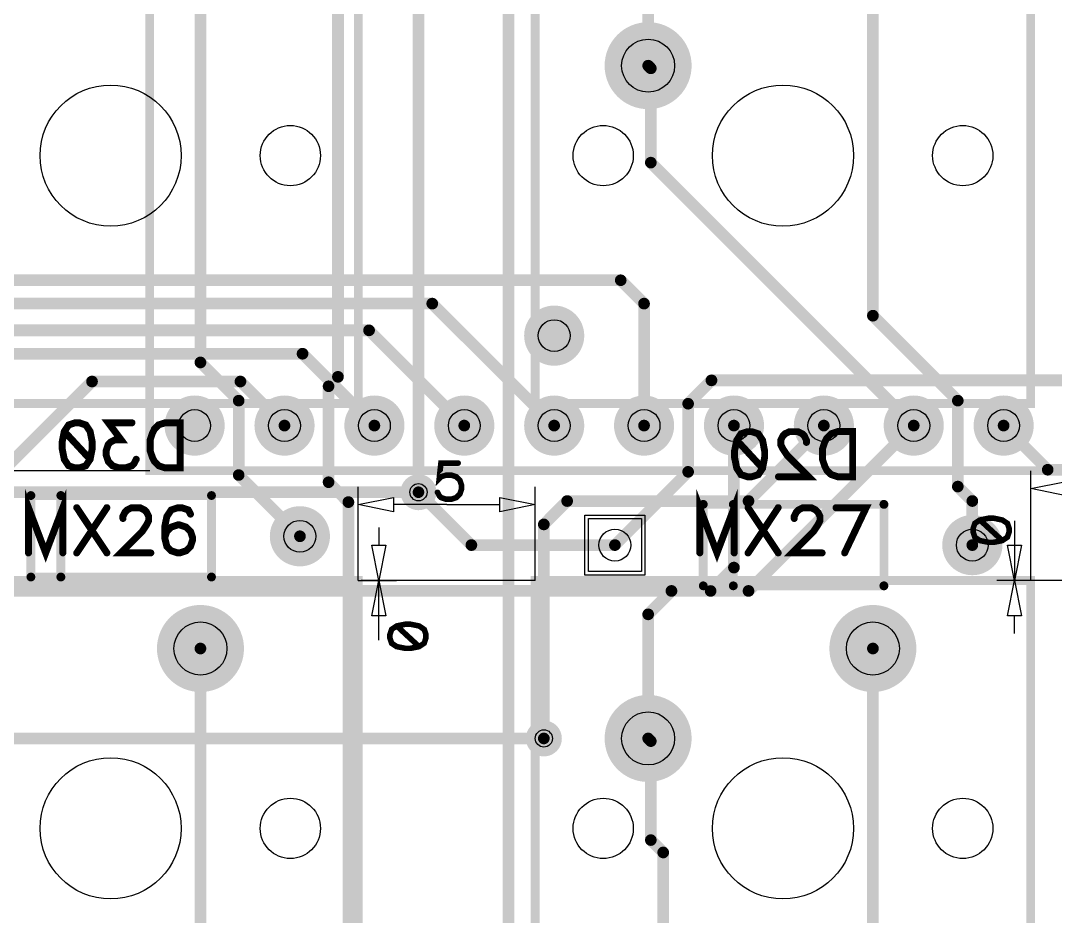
# Model space of a CAD drawing. Extents: x -0.36 to 9.09, y -0.26 to 3.18.
# Drawn here: x 4.664 to 5.815, y 0.926 to 1.922 of the extents above; entities that cross this region are included whole.
import ezdxf

# ---------------------------------------------------------------- set-up
doc = ezdxf.new("R2010")
doc.units = 0
for name, color, linetype in [('Bottom', 6, 'CONTINUOUS'), ('Bottom_Dimension', 15, 'CONTINUOUS'), ('Bottom_Mask', 10, 'CONTINUOUS'), ('Bottom_Silk', 11, 'CONTINUOUS'), ('Drill_Bottom', 8, 'CONTINUOUS'), ('Drill_Top', 7, 'CONTINUOUS'), ('Top', 5, 'CONTINUOUS'), ('Top_Dimension', 14, 'CONTINUOUS'), ('Top_Mask', 3, 'CONTINUOUS'), ('Top_Silk', 2, 'CONTINUOUS')]:
    doc.layers.add(name, color=color, linetype=linetype)

msp = doc.modelspace()

# ---------------------------------------------------------------- linework, layer by layer
at = {"layer": 'Bottom', "linetype": 'CONTINUOUS', "const_width": 0.013}
for points in [[(5.1063, 1.3974), (5.1063, 2.0224)], [(5.2063, 0.8381), (5.2063, 2.0224)], [(5.3618, 1.9742), (5.3618, 1.8717)], [(4.8638, 1.5417), (4.8638, 1.9717)], [(5.6118, 1.5937), (5.6118, 1.9717)], [(5.0168, 1.5257), (5.0168, 1.9381)], [(5.3618, 1.8717), (5.3648, 1.8687)], [(5.3618, 1.8717), (5.3618, 1.8717)], [(5.3648, 1.8687), (5.3648, 1.7639)], [(5.3648, 1.7639), (5.6573, 1.4715)], [(5.7063, 1.4992), (5.6118, 1.5937)], [(4.9063, 1.4992), (4.8638, 1.5417)], [(5.0063, 1.5152), (5.0168, 1.5257)], [(5.0063, 1.4085), (5.0063, 1.5152)], [(4.9063, 1.4165), (4.9063, 1.4992)], [(5.7063, 1.4037), (5.7063, 1.4992)], [(5.4734, 1.3876), (5.5573, 1.4715)], [(5.6573, 1.4715), (5.4734, 1.2876)], [(5.8063, 1.4224), (5.7573, 1.4715)], [(6.1105, 1.4224), (5.8063, 1.4224)], [(4.9744, 1.3484), (4.9063, 1.4165)], [(5.0283, 1.3864), (5.0063, 1.4085)], [(5.7224, 1.3876), (5.7063, 1.4037)], [(5.0283, 0.898), (5.0283, 1.3864)], [(5.2458, 1.3616), (5.2718, 1.3876)], [(5.2718, 1.3876), (5.4734, 1.3876)], [(5.7224, 1.3386), (5.7224, 1.3876)], [(5.2458, 1.1236), (5.2458, 1.3616)], [(5.3878, 1.2876), (5.3618, 1.2616)], [(5.4734, 1.2876), (5.3878, 1.2876)], [(5.3618, 1.2616), (5.3618, 1.1236)], [(4.8638, 0.8401), (4.8638, 1.2236)], [(5.6118, 0.8303), (5.6118, 1.2236)], [(5.3618, 1.1236), (5.3648, 1.1206)], [(5.3618, 1.1236), (5.3618, 1.1236)], [(5.3648, 1.1206), (5.3648, 1.0106)], [(5.3648, 1.0106), (5.3786, 0.9968)], [(5.3786, 0.9968), (5.3786, 0.548)]]:
    msp.add_lwpolyline(points, dxfattribs=at)
at = {"layer": 'Bottom', "linetype": 'CONTINUOUS'}
for points, const_width in [([(5.3841, 1.8717, 1), (5.3396, 1.8717, 1), (5.3841, 1.8717, 1)], 0.0445), ([(5.3586, 1.8717, 1), (5.3651, 1.8717, 1), (5.3586, 1.8717, 1)], 0.0065), ([(5.3586, 1.8717, 1), (5.3651, 1.8717, 1), (5.3586, 1.8717, 1)], 0.0065), ([(5.3586, 1.8717, 1), (5.3651, 1.8717, 1), (5.3586, 1.8717, 1)], 0.0065), ([(5.3616, 1.8687, 1), (5.368, 1.8687, 1), (5.3616, 1.8687, 1)], 0.0065), ([(5.3616, 1.8687, 1), (5.368, 1.8687, 1), (5.3616, 1.8687, 1)], 0.0065), ([(5.3616, 1.7639, 1), (5.368, 1.7639, 1), (5.3616, 1.7639, 1)], 0.0065), ([(5.3616, 1.7639, 1), (5.368, 1.7639, 1), (5.3616, 1.7639, 1)], 0.0065), ([(5.272, 1.5715, 1), (5.2425, 1.5715, 1), (5.272, 1.5715, 1)], 0.0295), ([(5.6086, 1.5937, 1), (5.6151, 1.5937, 1), (5.6086, 1.5937, 1)], 0.0065), ([(5.6086, 1.5937, 1), (5.6151, 1.5937, 1), (5.6086, 1.5937, 1)], 0.0065), ([(4.8605, 1.5417, 1), (4.867, 1.5417, 1), (4.8605, 1.5417, 1)], 0.0065), ([(4.8605, 1.5417, 1), (4.867, 1.5417, 1), (4.8605, 1.5417, 1)], 0.0065), ([(5.0135, 1.5257, 1), (5.02, 1.5257, 1), (5.0135, 1.5257, 1)], 0.0065), ([(5.0135, 1.5257, 1), (5.02, 1.5257, 1), (5.0135, 1.5257, 1)], 0.0065), ([(5.0031, 1.5152, 1), (5.0095, 1.5152, 1), (5.0031, 1.5152, 1)], 0.0065), ([(5.0031, 1.5152, 1), (5.0095, 1.5152, 1), (5.0031, 1.5152, 1)], 0.0065), ([(4.872, 1.4715, 1), (4.8425, 1.4715, 1), (4.872, 1.4715, 1)], 0.0295), ([(4.9031, 1.4992, 1), (4.9095, 1.4992, 1), (4.9031, 1.4992, 1)], 0.0065), ([(4.9031, 1.4992, 1), (4.9095, 1.4992, 1), (4.9031, 1.4992, 1)], 0.0065), ([(4.972, 1.4715, 1), (4.9425, 1.4715, 1), (4.972, 1.4715, 1)], 0.0295), ([(5.072, 1.4715, 1), (5.0425, 1.4715, 1), (5.072, 1.4715, 1)], 0.0295), ([(5.172, 1.4715, 1), (5.1425, 1.4715, 1), (5.172, 1.4715, 1)], 0.0295), ([(5.272, 1.4715, 1), (5.2425, 1.4715, 1), (5.272, 1.4715, 1)], 0.0295), ([(5.372, 1.4715, 1), (5.3425, 1.4715, 1), (5.372, 1.4715, 1)], 0.0295), ([(5.472, 1.4715, 1), (5.4425, 1.4715, 1), (5.472, 1.4715, 1)], 0.0295), ([(5.572, 1.4715, 1), (5.5425, 1.4715, 1), (5.572, 1.4715, 1)], 0.0295), ([(5.672, 1.4715, 1), (5.6425, 1.4715, 1), (5.672, 1.4715, 1)], 0.0295), ([(5.7031, 1.4992, 1), (5.7095, 1.4992, 1), (5.7031, 1.4992, 1)], 0.0065), ([(5.7031, 1.4992, 1), (5.7095, 1.4992, 1), (5.7031, 1.4992, 1)], 0.0065), ([(5.772, 1.4715, 1), (5.7425, 1.4715, 1), (5.772, 1.4715, 1)], 0.0295), ([(5.554, 1.4715, 1), (5.5605, 1.4715, 1), (5.554, 1.4715, 1)], 0.0065), ([(5.654, 1.4715, 1), (5.6605, 1.4715, 1), (5.654, 1.4715, 1)], 0.0065), ([(5.654, 1.4715, 1), (5.6605, 1.4715, 1), (5.654, 1.4715, 1)], 0.0065), ([(5.754, 1.4715, 1), (5.7605, 1.4715, 1), (5.754, 1.4715, 1)], 0.0065), ([(5.8031, 1.4224, 1), (5.8095, 1.4224, 1), (5.8031, 1.4224, 1)], 0.0065), ([(5.8031, 1.4224, 1), (5.8095, 1.4224, 1), (5.8031, 1.4224, 1)], 0.0065), ([(4.9031, 1.4165, 1), (4.9095, 1.4165, 1), (4.9031, 1.4165, 1)], 0.0065), ([(4.9031, 1.4165, 1), (4.9095, 1.4165, 1), (4.9031, 1.4165, 1)], 0.0065), ([(5.1163, 1.3974, 1), (5.0963, 1.3974, 1), (5.1163, 1.3974, 1)], 0.02), ([(5.0031, 1.4085, 1), (5.0095, 1.4085, 1), (5.0031, 1.4085, 1)], 0.0065), ([(5.0031, 1.4085, 1), (5.0095, 1.4085, 1), (5.0031, 1.4085, 1)], 0.0065), ([(5.7031, 1.4037, 1), (5.7095, 1.4037, 1), (5.7031, 1.4037, 1)], 0.0065), ([(5.7031, 1.4037, 1), (5.7095, 1.4037, 1), (5.7031, 1.4037, 1)], 0.0065), ([(5.0251, 1.3864, 1), (5.0316, 1.3864, 1), (5.0251, 1.3864, 1)], 0.0065), ([(5.0251, 1.3864, 1), (5.0316, 1.3864, 1), (5.0251, 1.3864, 1)], 0.0065), ([(5.1031, 1.3974, 1), (5.1095, 1.3974, 1), (5.1031, 1.3974, 1)], 0.0065), ([(5.2685, 1.3876, 1), (5.275, 1.3876, 1), (5.2685, 1.3876, 1)], 0.0065), ([(5.2685, 1.3876, 1), (5.275, 1.3876, 1), (5.2685, 1.3876, 1)], 0.0065), ([(5.4702, 1.3876, 1), (5.4767, 1.3876, 1), (5.4702, 1.3876, 1)], 0.0065), ([(5.4702, 1.3876, 1), (5.4767, 1.3876, 1), (5.4702, 1.3876, 1)], 0.0065), ([(5.7192, 1.3876, 1), (5.7257, 1.3876, 1), (5.7192, 1.3876, 1)], 0.0065), ([(5.7192, 1.3876, 1), (5.7257, 1.3876, 1), (5.7192, 1.3876, 1)], 0.0065), ([(4.9892, 1.3484, 1), (4.9596, 1.3484, 1), (4.9892, 1.3484, 1)], 0.0295), ([(5.2425, 1.3616, 1), (5.249, 1.3616, 1), (5.2425, 1.3616, 1)], 0.0065), ([(5.2425, 1.3616, 1), (5.249, 1.3616, 1), (5.2425, 1.3616, 1)], 0.0065), ([(5.7372, 1.3386, 1), (5.7077, 1.3386, 1), (5.7372, 1.3386, 1)], 0.0295), ([(4.9712, 1.3484, 1), (4.9777, 1.3484, 1), (4.9712, 1.3484, 1)], 0.0065), ([(5.7192, 1.3386, 1), (5.7257, 1.3386, 1), (5.7192, 1.3386, 1)], 0.0065), ([(5.3845, 1.2876, 1), (5.391, 1.2876, 1), (5.3845, 1.2876, 1)], 0.0065), ([(5.3845, 1.2876, 1), (5.391, 1.2876, 1), (5.3845, 1.2876, 1)], 0.0065), ([(5.4702, 1.2876, 1), (5.4767, 1.2876, 1), (5.4702, 1.2876, 1)], 0.0065), ([(5.4702, 1.2876, 1), (5.4767, 1.2876, 1), (5.4702, 1.2876, 1)], 0.0065), ([(4.886, 1.2236, 1), (4.8415, 1.2236, 1), (4.886, 1.2236, 1)], 0.0445), ([(5.3586, 1.2616, 1), (5.3651, 1.2616, 1), (5.3586, 1.2616, 1)], 0.0065), ([(5.3586, 1.2616, 1), (5.3651, 1.2616, 1), (5.3586, 1.2616, 1)], 0.0065), ([(5.6341, 1.2236, 1), (5.5896, 1.2236, 1), (5.6341, 1.2236, 1)], 0.0445), ([(4.8605, 1.2236, 1), (4.867, 1.2236, 1), (4.8605, 1.2236, 1)], 0.0065), ([(5.6086, 1.2236, 1), (5.6151, 1.2236, 1), (5.6086, 1.2236, 1)], 0.0065), ([(5.3841, 1.1236, 1), (5.3396, 1.1236, 1), (5.3841, 1.1236, 1)], 0.0445), ([(5.2558, 1.1236, 1), (5.2358, 1.1236, 1), (5.2558, 1.1236, 1)], 0.02), ([(5.2425, 1.1236, 1), (5.249, 1.1236, 1), (5.2425, 1.1236, 1)], 0.0065), ([(5.3586, 1.1236, 1), (5.3651, 1.1236, 1), (5.3586, 1.1236, 1)], 0.0065), ([(5.3586, 1.1236, 1), (5.3651, 1.1236, 1), (5.3586, 1.1236, 1)], 0.0065), ([(5.3586, 1.1236, 1), (5.3651, 1.1236, 1), (5.3586, 1.1236, 1)], 0.0065), ([(5.3616, 1.1206, 1), (5.368, 1.1206, 1), (5.3616, 1.1206, 1)], 0.0065), ([(5.3616, 1.1206, 1), (5.368, 1.1206, 1), (5.3616, 1.1206, 1)], 0.0065), ([(5.3616, 1.0106, 1), (5.368, 1.0106, 1), (5.3616, 1.0106, 1)], 0.0065), ([(5.3616, 1.0106, 1), (5.368, 1.0106, 1), (5.3616, 1.0106, 1)], 0.0065), ([(5.3753, 0.9968, 1), (5.3818, 0.9968, 1), (5.3753, 0.9968, 1)], 0.0065), ([(5.3753, 0.9968, 1), (5.3818, 0.9968, 1), (5.3753, 0.9968, 1)], 0.0065)]:
    msp.add_lwpolyline(points, format="xyb", dxfattribs=dict(at, const_width=const_width))
msp.add_lwpolyline([(5.3543, 1.3091), (5.2953, 1.3091), (5.2953, 1.3681), (5.3543, 1.3681), (5.3543, 1.3091)], dxfattribs=at)
at = {"layer": 'Bottom_Dimension', "linetype": 'CONTINUOUS'}
msp.add_lwpolyline([(4.8073, 1.4213), (-0.2707, 1.4213)], dxfattribs=at)
at = {"layer": 'Bottom_Mask', "linetype": 'CONTINUOUS'}
for points, const_width in [([(5.386, 1.8717, 1), (5.3376, 1.8717, 1), (5.386, 1.8717, 1)], 0.0484), ([(5.3376, 1.8717, 1), (5.386, 1.8717, 1), (5.3376, 1.8717, 1)], 0.0484), ([(5.274, 1.5715, 1), (5.2406, 1.5715, 1), (5.274, 1.5715, 1)], 0.0335), ([(5.2406, 1.5715, 1), (5.274, 1.5715, 1), (5.2406, 1.5715, 1)], 0.0335), ([(4.874, 1.4715, 1), (4.8406, 1.4715, 1), (4.874, 1.4715, 1)], 0.0335), ([(4.8406, 1.4715, 1), (4.874, 1.4715, 1), (4.8406, 1.4715, 1)], 0.0335), ([(4.974, 1.4715, 1), (4.9406, 1.4715, 1), (4.974, 1.4715, 1)], 0.0335), ([(4.9406, 1.4715, 1), (4.974, 1.4715, 1), (4.9406, 1.4715, 1)], 0.0335), ([(5.074, 1.4715, 1), (5.0406, 1.4715, 1), (5.074, 1.4715, 1)], 0.0335), ([(5.0406, 1.4715, 1), (5.074, 1.4715, 1), (5.0406, 1.4715, 1)], 0.0335), ([(5.174, 1.4715, 1), (5.1406, 1.4715, 1), (5.174, 1.4715, 1)], 0.0335), ([(5.1406, 1.4715, 1), (5.174, 1.4715, 1), (5.1406, 1.4715, 1)], 0.0335), ([(5.274, 1.4715, 1), (5.2406, 1.4715, 1), (5.274, 1.4715, 1)], 0.0335), ([(5.2406, 1.4715, 1), (5.274, 1.4715, 1), (5.2406, 1.4715, 1)], 0.0335), ([(5.374, 1.4715, 1), (5.3406, 1.4715, 1), (5.374, 1.4715, 1)], 0.0335), ([(5.3406, 1.4715, 1), (5.374, 1.4715, 1), (5.3406, 1.4715, 1)], 0.0335), ([(5.474, 1.4715, 1), (5.4406, 1.4715, 1), (5.474, 1.4715, 1)], 0.0335), ([(5.4406, 1.4715, 1), (5.474, 1.4715, 1), (5.4406, 1.4715, 1)], 0.0335), ([(5.574, 1.4715, 1), (5.5406, 1.4715, 1), (5.574, 1.4715, 1)], 0.0335), ([(5.5406, 1.4715, 1), (5.574, 1.4715, 1), (5.5406, 1.4715, 1)], 0.0335), ([(5.674, 1.4715, 1), (5.6406, 1.4715, 1), (5.674, 1.4715, 1)], 0.0335), ([(5.6406, 1.4715, 1), (5.674, 1.4715, 1), (5.6406, 1.4715, 1)], 0.0335), ([(5.774, 1.4715, 1), (5.7406, 1.4715, 1), (5.774, 1.4715, 1)], 0.0335), ([(5.7406, 1.4715, 1), (5.774, 1.4715, 1), (5.7406, 1.4715, 1)], 0.0335), ([(4.9911, 1.3484, 1), (4.9577, 1.3484, 1), (4.9911, 1.3484, 1)], 0.0335), ([(4.9577, 1.3484, 1), (4.9911, 1.3484, 1), (4.9577, 1.3484, 1)], 0.0335), ([(5.7392, 1.3386, 1), (5.7057, 1.3386, 1), (5.7392, 1.3386, 1)], 0.0335), ([(5.7057, 1.3386, 1), (5.7392, 1.3386, 1), (5.7057, 1.3386, 1)], 0.0335), ([(4.888, 1.2236, 1), (4.8396, 1.2236, 1), (4.888, 1.2236, 1)], 0.0484), ([(4.8396, 1.2236, 1), (4.888, 1.2236, 1), (4.8396, 1.2236, 1)], 0.0484), ([(5.636, 1.2236, 1), (5.5876, 1.2236, 1), (5.636, 1.2236, 1)], 0.0484), ([(5.5876, 1.2236, 1), (5.636, 1.2236, 1), (5.5876, 1.2236, 1)], 0.0484), ([(5.386, 1.1236, 1), (5.3376, 1.1236, 1), (5.386, 1.1236, 1)], 0.0484), ([(5.3376, 1.1236, 1), (5.386, 1.1236, 1), (5.3376, 1.1236, 1)], 0.0484)]:
    msp.add_lwpolyline(points, format="xyb", dxfattribs=dict(at, const_width=const_width))
msp.add_lwpolyline([(5.3583, 1.3051), (5.2913, 1.3051), (5.2913, 1.372), (5.3583, 1.372), (5.3583, 1.3051)], dxfattribs=at)
at = {"layer": 'Bottom_Silk', "linetype": 'CONTINUOUS'}
for points, const_width in [([(4.8073, 2.1214), (4.8073, 1.4213), (6.0073, 1.4213), (6.0073, 2.1214), (4.8073, 2.1214)], 0.0098), ([(4.729, 1.4746), (4.7362, 1.4722), (4.741, 1.465), (4.7434, 1.4531), (4.7434, 1.4459), (4.741, 1.434), (4.7362, 1.4268), (4.729, 1.4244), (4.7243, 1.4244), (4.7171, 1.4268), (4.7123, 1.434), (4.7099, 1.4459), (4.7099, 1.4531), (4.7123, 1.465), (4.7171, 1.4722), (4.7243, 1.4746), (4.729, 1.4746)], 0.0077), ([(4.7875, 1.4746), (4.7613, 1.4746), (4.7756, 1.4555), (4.7684, 1.4555), (4.7637, 1.4531), (4.7613, 1.4507), (4.7588, 1.4435), (4.7588, 1.4388), (4.7613, 1.4316), (4.766, 1.4268), (4.7732, 1.4244), (4.7804, 1.4244), (4.7875, 1.4268), (4.7899, 1.4292), (4.7923, 1.434)], 0.0077), ([(4.8413, 1.4746), (4.8413, 1.4244), (4.8245, 1.4244), (4.8173, 1.4268), (4.8125, 1.4316), (4.8102, 1.4364), (4.8078, 1.4435), (4.8078, 1.4555), (4.8102, 1.4627), (4.8125, 1.4675), (4.8173, 1.4723), (4.8245, 1.4746), (4.8413, 1.4746)], 0.0077), ([(4.7123, 1.465), (4.741, 1.434)], 0.0077), ([(5.4771, 1.4647), (5.4843, 1.4624), (5.4891, 1.4552), (5.4914, 1.4432), (5.4914, 1.4361), (5.4891, 1.4241), (5.4843, 1.4169), (5.4771, 1.4146), (5.4723, 1.4146), (5.4651, 1.4169), (5.4604, 1.4241), (5.4579, 1.4361), (5.4579, 1.4432), (5.4604, 1.4552), (5.4651, 1.4624), (5.4723, 1.4647), (5.4771, 1.4647)], 0.0077), ([(5.5379, 1.4528), (5.5379, 1.4552), (5.5356, 1.46), (5.5332, 1.4624), (5.5284, 1.4647), (5.5188, 1.4647), (5.5141, 1.4624), (5.5117, 1.46), (5.5093, 1.4552), (5.5093, 1.4504), (5.5117, 1.4456), (5.5164, 1.4385), (5.5404, 1.4146), (5.5069, 1.4146)], 0.0077), ([(5.5893, 1.4648), (5.5893, 1.4146), (5.5726, 1.4146), (5.5654, 1.417), (5.5606, 1.4217), (5.5582, 1.4266), (5.5558, 1.4337), (5.5558, 1.4457), (5.5582, 1.4529), (5.5606, 1.4576), (5.5654, 1.4624), (5.5726, 1.4648), (5.5893, 1.4648)], 0.0077), ([(5.4604, 1.4552), (5.4891, 1.4241)], 0.0077), ([(4.6751, 1.3937), (4.6751, 1.3031)], 0.0098), ([(4.6751, 1.3937), (4.8761, 1.3937)], 0.0098), ([(4.7085, 1.3937), (4.7085, 1.3031)], 0.0098), ([(4.8761, 1.3937), (4.8761, 1.3031)], 0.0098), ([(5.4231, 1.3839), (5.4231, 1.2933)], 0.0098), ([(5.4231, 1.3839), (5.6241, 1.3839)], 0.0098), ([(5.4565, 1.3839), (5.4565, 1.2933)], 0.0098), ([(5.6241, 1.3839), (5.6241, 1.2933)], 0.0098), ([(4.6751, 1.3031), (4.8761, 1.3031)], 0.0098), ([(5.4231, 1.2933), (5.6241, 1.2933)], 0.0098)]:
    msp.add_lwpolyline(points, dxfattribs=dict(at, const_width=const_width))
for points, const_width in [([(4.7271, 1.4746, 1), (4.731, 1.4746, 1), (4.7271, 1.4746, 1)], 0.0039), ([(4.7856, 1.4746, 1), (4.7895, 1.4746, 1), (4.7856, 1.4746, 1)], 0.0039), ([(4.8393, 1.4746, 1), (4.8432, 1.4746, 1), (4.8393, 1.4746, 1)], 0.0039), ([(4.7104, 1.465, 1), (4.7143, 1.465, 1), (4.7104, 1.465, 1)], 0.0039), ([(5.4751, 1.4647, 1), (5.479, 1.4647, 1), (5.4751, 1.4647, 1)], 0.0039), ([(5.5874, 1.4648, 1), (5.5912, 1.4648, 1), (5.5874, 1.4648, 1)], 0.0039), ([(5.4584, 1.4552, 1), (5.4623, 1.4552, 1), (5.4584, 1.4552, 1)], 0.0039), ([(5.536, 1.4528, 1), (5.5399, 1.4528, 1), (5.536, 1.4528, 1)], 0.0039), ([(4.7391, 1.434, 1), (4.743, 1.434, 1), (4.7391, 1.434, 1)], 0.0039), ([(4.7904, 1.434, 1), (4.7943, 1.434, 1), (4.7904, 1.434, 1)], 0.0039), ([(5.4871, 1.4241, 1), (5.491, 1.4241, 1), (5.4871, 1.4241, 1)], 0.0039), ([(5.5049, 1.4146, 1), (5.5088, 1.4146, 1), (5.5049, 1.4146, 1)], 0.0039), ([(4.6727, 1.3937, 1), (4.6776, 1.3937, 1), (4.6727, 1.3937, 1)], 0.0049), ([(4.6727, 1.3937, 1), (4.6776, 1.3937, 1), (4.6727, 1.3937, 1)], 0.0049), ([(4.706, 1.3937, 1), (4.711, 1.3937, 1), (4.706, 1.3937, 1)], 0.0049), ([(4.8736, 1.3937, 1), (4.8785, 1.3937, 1), (4.8736, 1.3937, 1)], 0.0049), ([(4.8736, 1.3937, 1), (4.8785, 1.3937, 1), (4.8736, 1.3937, 1)], 0.0049), ([(5.4207, 1.3839, 1), (5.4256, 1.3839, 1), (5.4207, 1.3839, 1)], 0.0049), ([(5.4207, 1.3839, 1), (5.4256, 1.3839, 1), (5.4207, 1.3839, 1)], 0.0049), ([(5.4541, 1.3839, 1), (5.459, 1.3839, 1), (5.4541, 1.3839, 1)], 0.0049), ([(5.6216, 1.3839, 1), (5.6266, 1.3839, 1), (5.6216, 1.3839, 1)], 0.0049), ([(5.6216, 1.3839, 1), (5.6266, 1.3839, 1), (5.6216, 1.3839, 1)], 0.0049), ([(4.6727, 1.3031, 1), (4.6776, 1.3031, 1), (4.6727, 1.3031, 1)], 0.0049), ([(4.6727, 1.3031, 1), (4.6776, 1.3031, 1), (4.6727, 1.3031, 1)], 0.0049), ([(4.706, 1.3031, 1), (4.711, 1.3031, 1), (4.706, 1.3031, 1)], 0.0049), ([(4.8736, 1.3031, 1), (4.8785, 1.3031, 1), (4.8736, 1.3031, 1)], 0.0049), ([(4.8736, 1.3031, 1), (4.8785, 1.3031, 1), (4.8736, 1.3031, 1)], 0.0049), ([(5.4207, 1.2933, 1), (5.4256, 1.2933, 1), (5.4207, 1.2933, 1)], 0.0049), ([(5.4207, 1.2933, 1), (5.4256, 1.2933, 1), (5.4207, 1.2933, 1)], 0.0049), ([(5.4541, 1.2933, 1), (5.459, 1.2933, 1), (5.4541, 1.2933, 1)], 0.0049), ([(5.6216, 1.2933, 1), (5.6266, 1.2933, 1), (5.6216, 1.2933, 1)], 0.0049), ([(5.6216, 1.2933, 1), (5.6266, 1.2933, 1), (5.6216, 1.2933, 1)], 0.0049)]:
    msp.add_lwpolyline(points, format="xyb", dxfattribs=dict(at, const_width=const_width))
at = {"layer": 'Drill_Bottom'}
for centre, radius in [((5.3618, 1.8717), 0.0295), ((4.7638, 1.7717), 0.0785), ((5.5118, 1.7717), 0.0785), ((4.9638, 1.7717), 0.0335), ((5.3118, 1.7717), 0.0335), ((5.7118, 1.7717), 0.0335), ((5.2573, 1.5715), 0.0177), ((4.8573, 1.4715), 0.0177), ((4.9573, 1.4715), 0.0177), ((5.0573, 1.4715), 0.0177), ((5.1573, 1.4715), 0.0177), ((5.2573, 1.4715), 0.0177), ((5.3573, 1.4715), 0.0177), ((5.4573, 1.4715), 0.0177), ((5.5573, 1.4715), 0.0177), ((5.6573, 1.4715), 0.0177), ((5.7573, 1.4715), 0.0177), ((5.1063, 1.3974), 0.0096), ((4.9744, 1.3484), 0.0177), ((5.3248, 1.3386), 0.0177), ((5.7224, 1.3386), 0.0177), ((4.8638, 1.2236), 0.0295), ((5.6118, 1.2236), 0.0295), ((5.3618, 1.1236), 0.0295), ((5.2458, 1.1236), 0.0096), ((4.7638, 1.0236), 0.0785), ((5.5118, 1.0236), 0.0785), ((4.9638, 1.0236), 0.0335), ((5.3118, 1.0236), 0.0335), ((5.7118, 1.0236), 0.0335)]:
    msp.add_circle(centre, radius, dxfattribs=at)
at = {"layer": 'Drill_Top'}
for centre, radius in [((5.3618, 1.8717), 0.0295), ((4.7638, 1.7717), 0.0785), ((5.5118, 1.7717), 0.0785), ((4.9638, 1.7717), 0.0335), ((5.3118, 1.7717), 0.0335), ((5.7118, 1.7717), 0.0335), ((5.2573, 1.5715), 0.0177), ((4.8573, 1.4715), 0.0177), ((4.9573, 1.4715), 0.0177), ((5.0573, 1.4715), 0.0177), ((5.1573, 1.4715), 0.0177), ((5.2573, 1.4715), 0.0177), ((5.3573, 1.4715), 0.0177), ((5.4573, 1.4715), 0.0177), ((5.5573, 1.4715), 0.0177), ((5.6573, 1.4715), 0.0177), ((5.7573, 1.4715), 0.0177), ((5.1063, 1.3974), 0.0096), ((4.9744, 1.3484), 0.0177), ((5.3248, 1.3386), 0.0177), ((5.7224, 1.3386), 0.0177), ((4.8638, 1.2236), 0.0295), ((5.6118, 1.2236), 0.0295), ((5.3618, 1.1236), 0.0295), ((5.2458, 1.1236), 0.0096), ((4.7638, 1.0236), 0.0785), ((5.5118, 1.0236), 0.0785), ((4.9638, 1.0236), 0.0335), ((5.3118, 1.0236), 0.0335), ((5.7118, 1.0236), 0.0335)]:
    msp.add_circle(centre, radius, dxfattribs=at)
at = {"layer": 'Top', "linetype": 'CONTINUOUS'}
for points, const_width in [([(5.3841, 1.8717, 1), (5.3396, 1.8717, 1), (5.3841, 1.8717, 1)], 0.0445), ([(5.3281, 1.6331, 1), (5.3345, 1.6331, 1), (5.3281, 1.6331, 1)], 0.0065), ([(5.3281, 1.6331, 1), (5.3345, 1.6331, 1), (5.3281, 1.6331, 1)], 0.0065), ([(5.1184, 1.6071, 1), (5.1249, 1.6071, 1), (5.1184, 1.6071, 1)], 0.0065), ([(5.1184, 1.6071, 1), (5.1249, 1.6071, 1), (5.1184, 1.6071, 1)], 0.0065), ([(5.354, 1.6071, 1), (5.3605, 1.6071, 1), (5.354, 1.6071, 1)], 0.0065), ([(5.354, 1.6071, 1), (5.3605, 1.6071, 1), (5.354, 1.6071, 1)], 0.0065), ([(5.272, 1.5715, 1), (5.2425, 1.5715, 1), (5.272, 1.5715, 1)], 0.0295), ([(5.0481, 1.5774, 1), (5.0546, 1.5774, 1), (5.0481, 1.5774, 1)], 0.0065), ([(5.0481, 1.5774, 1), (5.0546, 1.5774, 1), (5.0481, 1.5774, 1)], 0.0065), ([(4.9741, 1.5514, 1), (4.9806, 1.5514, 1), (4.9741, 1.5514, 1)], 0.0065), ([(4.9741, 1.5514, 1), (4.9806, 1.5514, 1), (4.9741, 1.5514, 1)], 0.0065), ([(4.7399, 1.5205, 1), (4.7464, 1.5205, 1), (4.7399, 1.5205, 1)], 0.0065), ([(4.7399, 1.5205, 1), (4.7464, 1.5205, 1), (4.7399, 1.5205, 1)], 0.0065), ([(4.905, 1.5205, 1), (4.9115, 1.5205, 1), (4.905, 1.5205, 1)], 0.0065), ([(4.905, 1.5205, 1), (4.9115, 1.5205, 1), (4.905, 1.5205, 1)], 0.0065), ([(5.429, 1.5218, 1), (5.4355, 1.5218, 1), (5.429, 1.5218, 1)], 0.0065), ([(5.429, 1.5218, 1), (5.4355, 1.5218, 1), (5.429, 1.5218, 1)], 0.0065), ([(4.872, 1.4715, 1), (4.8425, 1.4715, 1), (4.872, 1.4715, 1)], 0.0295), ([(4.972, 1.4715, 1), (4.9425, 1.4715, 1), (4.972, 1.4715, 1)], 0.0295), ([(5.072, 1.4715, 1), (5.0425, 1.4715, 1), (5.072, 1.4715, 1)], 0.0295), ([(5.172, 1.4715, 1), (5.1425, 1.4715, 1), (5.172, 1.4715, 1)], 0.0295), ([(5.272, 1.4715, 1), (5.2425, 1.4715, 1), (5.272, 1.4715, 1)], 0.0295), ([(5.372, 1.4715, 1), (5.3425, 1.4715, 1), (5.372, 1.4715, 1)], 0.0295), ([(5.4031, 1.4958, 1), (5.4095, 1.4958, 1), (5.4031, 1.4958, 1)], 0.0065), ([(5.4031, 1.4958, 1), (5.4095, 1.4958, 1), (5.4031, 1.4958, 1)], 0.0065), ([(5.472, 1.4715, 1), (5.4425, 1.4715, 1), (5.472, 1.4715, 1)], 0.0295), ([(5.572, 1.4715, 1), (5.5425, 1.4715, 1), (5.572, 1.4715, 1)], 0.0295), ([(5.672, 1.4715, 1), (5.6425, 1.4715, 1), (5.672, 1.4715, 1)], 0.0295), ([(5.772, 1.4715, 1), (5.7425, 1.4715, 1), (5.772, 1.4715, 1)], 0.0295), ([(4.954, 1.4715, 1), (4.9605, 1.4715, 1), (4.954, 1.4715, 1)], 0.0065), ([(5.054, 1.4715, 1), (5.0605, 1.4715, 1), (5.054, 1.4715, 1)], 0.0065), ([(5.154, 1.4715, 1), (5.1605, 1.4715, 1), (5.154, 1.4715, 1)], 0.0065), ([(5.254, 1.4715, 1), (5.2605, 1.4715, 1), (5.254, 1.4715, 1)], 0.0065), ([(5.354, 1.4715, 1), (5.3605, 1.4715, 1), (5.354, 1.4715, 1)], 0.0065), ([(5.454, 1.4715, 1), (5.4605, 1.4715, 1), (5.454, 1.4715, 1)], 0.0065), ([(5.1163, 1.3974, 1), (5.0963, 1.3974, 1), (5.1163, 1.3974, 1)], 0.02), ([(5.4031, 1.4201, 1), (5.4095, 1.4201, 1), (5.4031, 1.4201, 1)], 0.0065), ([(5.4031, 1.4201, 1), (5.4095, 1.4201, 1), (5.4031, 1.4201, 1)], 0.0065), ([(5.1031, 1.3974, 1), (5.1095, 1.3974, 1), (5.1031, 1.3974, 1)], 0.0065), ([(5.1031, 1.3974, 1), (5.1095, 1.3974, 1), (5.1031, 1.3974, 1)], 0.0065), ([(4.9892, 1.3484, 1), (4.9596, 1.3484, 1), (4.9892, 1.3484, 1)], 0.0295), ([(5.7372, 1.3386, 1), (5.7077, 1.3386, 1), (5.7372, 1.3386, 1)], 0.0295), ([(5.1619, 1.3386, 1), (5.1684, 1.3386, 1), (5.1619, 1.3386, 1)], 0.0065), ([(5.1619, 1.3386, 1), (5.1684, 1.3386, 1), (5.1619, 1.3386, 1)], 0.0065), ([(5.3216, 1.3386, 1), (5.3281, 1.3386, 1), (5.3216, 1.3386, 1)], 0.0065), ([(5.3216, 1.3386, 1), (5.3281, 1.3386, 1), (5.3216, 1.3386, 1)], 0.0065), ([(5.454, 1.3136, 1), (5.4605, 1.3136, 1), (5.454, 1.3136, 1)], 0.0065), ([(5.454, 1.3136, 1), (5.4605, 1.3136, 1), (5.454, 1.3136, 1)], 0.0065), ([(5.4281, 1.2876, 1), (5.4345, 1.2876, 1), (5.4281, 1.2876, 1)], 0.0065), ([(5.4281, 1.2876, 1), (5.4345, 1.2876, 1), (5.4281, 1.2876, 1)], 0.0065), ([(4.886, 1.2236, 1), (4.8415, 1.2236, 1), (4.886, 1.2236, 1)], 0.0445), ([(5.6341, 1.2236, 1), (5.5896, 1.2236, 1), (5.6341, 1.2236, 1)], 0.0445), ([(5.3841, 1.1236, 1), (5.3396, 1.1236, 1), (5.3841, 1.1236, 1)], 0.0445), ([(5.2558, 1.1236, 1), (5.2358, 1.1236, 1), (5.2558, 1.1236, 1)], 0.02), ([(5.2425, 1.1236, 1), (5.249, 1.1236, 1), (5.2425, 1.1236, 1)], 0.0065)]:
    msp.add_lwpolyline(points, format="xyb", dxfattribs=dict(at, const_width=const_width))
at = {"layer": 'Top', "linetype": 'CONTINUOUS', "const_width": 0.013}
for points in [[(3.7958, 1.6331), (5.3313, 1.6331)], [(5.3313, 1.6331), (5.3573, 1.6071)], [(3.121, 1.6071), (5.1216, 1.6071)], [(5.1216, 1.6071), (5.2573, 1.4715)], [(5.3573, 1.6071), (5.3573, 1.4715)], [(2.3142, 1.5774), (5.0513, 1.5774)], [(5.0513, 1.5774), (5.1573, 1.4715)], [(1.1476, 1.5514), (4.9773, 1.5514)], [(4.9773, 1.5514), (5.0573, 1.4715)], [(4.6461, 1.4234), (4.7431, 1.5205)], [(4.7431, 1.5205), (4.9083, 1.5205)], [(4.9083, 1.5205), (4.9573, 1.4715)], [(5.4063, 1.4958), (5.4323, 1.5218)], [(5.4323, 1.5218), (6.0384, 1.5218)], [(5.4063, 1.4201), (5.4063, 1.4958)], [(5.4573, 1.3136), (5.4573, 1.4715)], [(5.3248, 1.3386), (5.4063, 1.4201)], [(4.6258, 1.3974), (5.1063, 1.3974)], [(5.1063, 1.3974), (5.1652, 1.3386)], [(5.1652, 1.3386), (5.3248, 1.3386)], [(5.4313, 1.2876), (5.4573, 1.3136)], [(4.0297, 1.2876), (5.4313, 1.2876)], [(4.6138, 1.1236), (5.2458, 1.1236)]]:
    msp.add_lwpolyline(points, dxfattribs=at)
at = {"layer": 'Top', "linetype": 'CONTINUOUS'}
msp.add_lwpolyline([(5.3543, 1.3091), (5.2953, 1.3091), (5.2953, 1.3681), (5.3543, 1.3681), (5.3543, 1.3091)], dxfattribs=at)
at = {"layer": 'Top_Dimension', "linetype": 'CONTINUOUS', "const_width": 0.0062}
for points in [[(5.1504, 1.4298), (5.1313, 1.4298), (5.1294, 1.4126), (5.1313, 1.4145), (5.1371, 1.4164), (5.1428, 1.4164), (5.1485, 1.4145), (5.1524, 1.4107), (5.1543, 1.4049), (5.1543, 1.4011), (5.1524, 1.3954), (5.1485, 1.3915), (5.1428, 1.3896), (5.1371, 1.3896), (5.1313, 1.3915), (5.1294, 1.3935), (5.1275, 1.3973)], [(5.7233, 1.3532), (5.7252, 1.3474), (5.7309, 1.3436), (5.7405, 1.3417), (5.7462, 1.3417), (5.7558, 1.3436), (5.7615, 1.3474), (5.7634, 1.3532), (5.7634, 1.357), (5.7615, 1.3627), (5.7558, 1.3665), (5.7462, 1.3685), (5.7405, 1.3685), (5.7309, 1.3665), (5.7252, 1.3627), (5.7233, 1.357), (5.7233, 1.3532)], [(5.7309, 1.3665), (5.7558, 1.3436)], [(5.1146, 1.2391), (5.1127, 1.2448), (5.107, 1.2487), (5.0974, 1.2506), (5.0917, 1.2506), (5.0821, 1.2487), (5.0764, 1.2448), (5.0745, 1.2391), (5.0745, 1.2353), (5.0764, 1.2295), (5.0821, 1.2257), (5.0917, 1.2238), (5.0974, 1.2238), (5.107, 1.2257), (5.1127, 1.2295), (5.1146, 1.2353), (5.1146, 1.2391)], [(5.107, 1.2257), (5.0821, 1.2487)]]:
    msp.add_lwpolyline(points, dxfattribs=at)
at = {"layer": 'Top_Dimension', "linetype": 'CONTINUOUS', "const_width": 0.0031}
for points in [[(5.1489, 1.4298, 1), (5.152, 1.4298, 1), (5.1489, 1.4298, 1)], [(5.1259, 1.3973, 1), (5.129, 1.3973, 1), (5.1259, 1.3973, 1)], [(5.7294, 1.3665, 1), (5.7325, 1.3665, 1), (5.7294, 1.3665, 1)], [(5.7217, 1.3532, 1), (5.7248, 1.3532, 1), (5.7217, 1.3532, 1)], [(5.7542, 1.3436, 1), (5.7573, 1.3436, 1), (5.7542, 1.3436, 1)], [(5.0806, 1.2487, 1), (5.0836, 1.2487, 1), (5.0806, 1.2487, 1)], [(5.1131, 1.2391, 1), (5.1161, 1.2391, 1), (5.1131, 1.2391, 1)], [(5.1054, 1.2257, 1), (5.1085, 1.2257, 1), (5.1054, 1.2257, 1)]]:
    msp.add_lwpolyline(points, format="xyb", dxfattribs=at)
at = {"layer": 'Top_Dimension', "linetype": 'CONTINUOUS'}
for points in [[(4.8073, 1.4213), (-0.2116, 1.4213)], [(5.7874, 1.2992), (5.7874, 1.4211)], [(5.7874, 1.4014), (5.8268, 1.4093), (5.8268, 1.3935), (5.7874, 1.4014)], [(5.0394, 1.2992), (5.0394, 1.4033)], [(5.2362, 1.2992), (5.2362, 1.4033)], [(5.0394, 1.3836), (5.0787, 1.3915), (5.0787, 1.3757), (5.0394, 1.3836)], [(5.1378, 1.3836), (5.0787, 1.3836)], [(5.1378, 1.3836), (5.1969, 1.3836)], [(5.2362, 1.3836), (5.1969, 1.3757), (5.1969, 1.3915), (5.2362, 1.3836)], [(5.0622, 1.3583), (5.0622, 1.3386)], [(5.7695, 1.3654), (5.7695, 1.2992)], [(5.7695, 1.3583), (5.7695, 1.3386)], [(5.0622, 1.2992), (5.0544, 1.3386), (5.0701, 1.3386), (5.0622, 1.2992)], [(5.7695, 1.2992), (5.7616, 1.3386), (5.7773, 1.3386), (5.7695, 1.2992)], [(5.0394, 1.2992), (5.0819, 1.2992)], [(5.2362, 1.2992), (5.0426, 1.2992)], [(5.0622, 1.2992), (5.0701, 1.2598), (5.0544, 1.2598), (5.0622, 1.2992)], [(5.0622, 1.2992), (5.0622, 1.2992)], [(5.0622, 1.233), (5.0622, 1.2992)], [(5.7874, 1.2992), (5.7498, 1.2992)], [(5.9843, 1.2992), (5.7498, 1.2992)], [(5.7695, 1.2992), (5.7773, 1.2598), (5.7616, 1.2598), (5.7695, 1.2992)], [(5.7695, 1.2992), (5.7695, 1.2992)], [(5.0622, 1.2402), (5.0622, 1.2598)], [(5.7695, 1.2402), (5.7695, 1.2598)]]:
    msp.add_lwpolyline(points, dxfattribs=at)
at = {"layer": 'Top_Mask', "linetype": 'CONTINUOUS'}
for points, const_width in [([(5.386, 1.8717, 1), (5.3376, 1.8717, 1), (5.386, 1.8717, 1)], 0.0484), ([(5.3376, 1.8717, 1), (5.386, 1.8717, 1), (5.3376, 1.8717, 1)], 0.0484), ([(5.274, 1.5715, 1), (5.2406, 1.5715, 1), (5.274, 1.5715, 1)], 0.0335), ([(5.2406, 1.5715, 1), (5.274, 1.5715, 1), (5.2406, 1.5715, 1)], 0.0335), ([(4.874, 1.4715, 1), (4.8406, 1.4715, 1), (4.874, 1.4715, 1)], 0.0335), ([(4.8406, 1.4715, 1), (4.874, 1.4715, 1), (4.8406, 1.4715, 1)], 0.0335), ([(4.974, 1.4715, 1), (4.9406, 1.4715, 1), (4.974, 1.4715, 1)], 0.0335), ([(4.9406, 1.4715, 1), (4.974, 1.4715, 1), (4.9406, 1.4715, 1)], 0.0335), ([(5.074, 1.4715, 1), (5.0406, 1.4715, 1), (5.074, 1.4715, 1)], 0.0335), ([(5.0406, 1.4715, 1), (5.074, 1.4715, 1), (5.0406, 1.4715, 1)], 0.0335), ([(5.174, 1.4715, 1), (5.1406, 1.4715, 1), (5.174, 1.4715, 1)], 0.0335), ([(5.1406, 1.4715, 1), (5.174, 1.4715, 1), (5.1406, 1.4715, 1)], 0.0335), ([(5.274, 1.4715, 1), (5.2406, 1.4715, 1), (5.274, 1.4715, 1)], 0.0335), ([(5.2406, 1.4715, 1), (5.274, 1.4715, 1), (5.2406, 1.4715, 1)], 0.0335), ([(5.374, 1.4715, 1), (5.3406, 1.4715, 1), (5.374, 1.4715, 1)], 0.0335), ([(5.3406, 1.4715, 1), (5.374, 1.4715, 1), (5.3406, 1.4715, 1)], 0.0335), ([(5.474, 1.4715, 1), (5.4406, 1.4715, 1), (5.474, 1.4715, 1)], 0.0335), ([(5.4406, 1.4715, 1), (5.474, 1.4715, 1), (5.4406, 1.4715, 1)], 0.0335), ([(5.574, 1.4715, 1), (5.5406, 1.4715, 1), (5.574, 1.4715, 1)], 0.0335), ([(5.5406, 1.4715, 1), (5.574, 1.4715, 1), (5.5406, 1.4715, 1)], 0.0335), ([(5.674, 1.4715, 1), (5.6406, 1.4715, 1), (5.674, 1.4715, 1)], 0.0335), ([(5.6406, 1.4715, 1), (5.674, 1.4715, 1), (5.6406, 1.4715, 1)], 0.0335), ([(5.774, 1.4715, 1), (5.7406, 1.4715, 1), (5.774, 1.4715, 1)], 0.0335), ([(5.7406, 1.4715, 1), (5.774, 1.4715, 1), (5.7406, 1.4715, 1)], 0.0335), ([(4.9911, 1.3484, 1), (4.9577, 1.3484, 1), (4.9911, 1.3484, 1)], 0.0335), ([(4.9577, 1.3484, 1), (4.9911, 1.3484, 1), (4.9577, 1.3484, 1)], 0.0335), ([(5.7392, 1.3386, 1), (5.7057, 1.3386, 1), (5.7392, 1.3386, 1)], 0.0335), ([(5.7057, 1.3386, 1), (5.7392, 1.3386, 1), (5.7057, 1.3386, 1)], 0.0335), ([(4.888, 1.2236, 1), (4.8396, 1.2236, 1), (4.888, 1.2236, 1)], 0.0484), ([(4.8396, 1.2236, 1), (4.888, 1.2236, 1), (4.8396, 1.2236, 1)], 0.0484), ([(5.636, 1.2236, 1), (5.5876, 1.2236, 1), (5.636, 1.2236, 1)], 0.0484), ([(5.5876, 1.2236, 1), (5.636, 1.2236, 1), (5.5876, 1.2236, 1)], 0.0484), ([(5.386, 1.1236, 1), (5.3376, 1.1236, 1), (5.386, 1.1236, 1)], 0.0484), ([(5.3376, 1.1236, 1), (5.386, 1.1236, 1), (5.3376, 1.1236, 1)], 0.0484)]:
    msp.add_lwpolyline(points, format="xyb", dxfattribs=dict(at, const_width=const_width))
msp.add_lwpolyline([(5.3583, 1.3051), (5.2913, 1.3051), (5.2913, 1.372), (5.3583, 1.372), (5.3583, 1.3051)], dxfattribs=at)
at = {"layer": 'Top_Silk', "linetype": 'CONTINUOUS'}
for points, const_width in [([(4.4882, 2.0472), (5.0394, 2.0472), (5.0394, 1.4961), (4.4882, 1.4961), (4.4882, 2.0472)], 0.0098), ([(5.2362, 2.0472), (5.7874, 2.0472), (5.7874, 1.4961), (5.2362, 1.4961), (5.2362, 2.0472)], 0.0098), ([(4.7107, 1.3299), (4.7107, 1.3802), (4.6916, 1.3299), (4.6725, 1.3802), (4.6725, 1.3299)], 0.0077), ([(5.4575, 1.3299), (5.4575, 1.3802), (5.4384, 1.3299), (5.4193, 1.3802), (5.4193, 1.3299)], 0.0077), ([(4.7262, 1.3802), (4.7597, 1.3299)], 0.0077), ([(4.7597, 1.3802), (4.7262, 1.3299)], 0.0077), ([(4.7775, 1.3682), (4.7775, 1.3705), (4.7799, 1.3753), (4.7823, 1.3777), (4.7871, 1.3801), (4.7966, 1.3801), (4.8014, 1.3777), (4.8038, 1.3753), (4.8062, 1.3705), (4.8062, 1.3658), (4.8038, 1.361), (4.799, 1.3538), (4.7751, 1.3299), (4.8086, 1.3299)], 0.0077), ([(4.8527, 1.373), (4.8503, 1.3777), (4.8431, 1.3801), (4.8384, 1.3801), (4.8312, 1.3777), (4.8264, 1.3705), (4.824, 1.3586), (4.824, 1.3467), (4.8264, 1.3371), (4.8312, 1.3323), (4.8384, 1.3299), (4.8408, 1.3299), (4.8479, 1.3323), (4.8527, 1.3371), (4.8551, 1.3443), (4.8551, 1.3467), (4.8527, 1.3538), (4.8479, 1.3586), (4.8408, 1.361), (4.8384, 1.361), (4.8312, 1.3586), (4.8264, 1.3538), (4.824, 1.3467)], 0.0077), ([(5.473, 1.3802), (5.5065, 1.3299)], 0.0077), ([(5.5065, 1.3802), (5.473, 1.3299)], 0.0077), ([(5.5243, 1.3682), (5.5243, 1.3705), (5.5267, 1.3753), (5.5291, 1.3777), (5.5339, 1.3801), (5.5435, 1.3801), (5.5482, 1.3777), (5.5506, 1.3753), (5.553, 1.3705), (5.553, 1.3658), (5.5506, 1.361), (5.5458, 1.3538), (5.5219, 1.3299), (5.5554, 1.3299)], 0.0077), ([(5.5804, 1.3299), (5.6043, 1.3801), (5.5708, 1.3801)], 0.0077), ([(4.4882, 1.2992), (5.0394, 1.2992), (5.0394, 0.748), (4.4882, 0.748), (4.4882, 1.2992)], 0.0098), ([(5.2362, 1.2992), (5.7874, 1.2992), (5.7874, 0.748), (5.2362, 0.748), (5.2362, 1.2992)], 0.0098)]:
    msp.add_lwpolyline(points, dxfattribs=dict(at, const_width=const_width))
at = {"layer": 'Top_Silk', "linetype": 'CONTINUOUS', "const_width": 0.0039}
for points in [[(4.7242, 1.3802, 1), (4.7281, 1.3802, 1), (4.7242, 1.3802, 1)], [(4.7577, 1.3802, 1), (4.7616, 1.3802, 1), (4.7577, 1.3802, 1)], [(5.471, 1.3802, 1), (5.4749, 1.3802, 1), (5.471, 1.3802, 1)], [(5.5045, 1.3802, 1), (5.5084, 1.3802, 1), (5.5045, 1.3802, 1)], [(5.5689, 1.3801, 1), (5.5728, 1.3801, 1), (5.5689, 1.3801, 1)], [(4.7756, 1.3682, 1), (4.7795, 1.3682, 1), (4.7756, 1.3682, 1)], [(4.8508, 1.373, 1), (4.8546, 1.373, 1), (4.8508, 1.373, 1)], [(5.5224, 1.3682, 1), (5.5263, 1.3682, 1), (5.5224, 1.3682, 1)], [(4.8221, 1.3467, 1), (4.826, 1.3467, 1), (4.8221, 1.3467, 1)], [(4.6705, 1.3299, 1), (4.6744, 1.3299, 1), (4.6705, 1.3299, 1)], [(4.7088, 1.3299, 1), (4.7126, 1.3299, 1), (4.7088, 1.3299, 1)], [(4.7242, 1.3299, 1), (4.7281, 1.3299, 1), (4.7242, 1.3299, 1)], [(4.7577, 1.3299, 1), (4.7616, 1.3299, 1), (4.7577, 1.3299, 1)], [(4.8067, 1.3299, 1), (4.8105, 1.3299, 1), (4.8067, 1.3299, 1)], [(5.4174, 1.3299, 1), (5.4212, 1.3299, 1), (5.4174, 1.3299, 1)], [(5.4556, 1.3299, 1), (5.4595, 1.3299, 1), (5.4556, 1.3299, 1)], [(5.471, 1.3299, 1), (5.4749, 1.3299, 1), (5.471, 1.3299, 1)], [(5.5045, 1.3299, 1), (5.5084, 1.3299, 1), (5.5045, 1.3299, 1)], [(5.5535, 1.3299, 1), (5.5573, 1.3299, 1), (5.5535, 1.3299, 1)], [(5.5785, 1.3299, 1), (5.5823, 1.3299, 1), (5.5785, 1.3299, 1)]]:
    msp.add_lwpolyline(points, format="xyb", dxfattribs=at)

doc.saveas('drawing.dxf')
